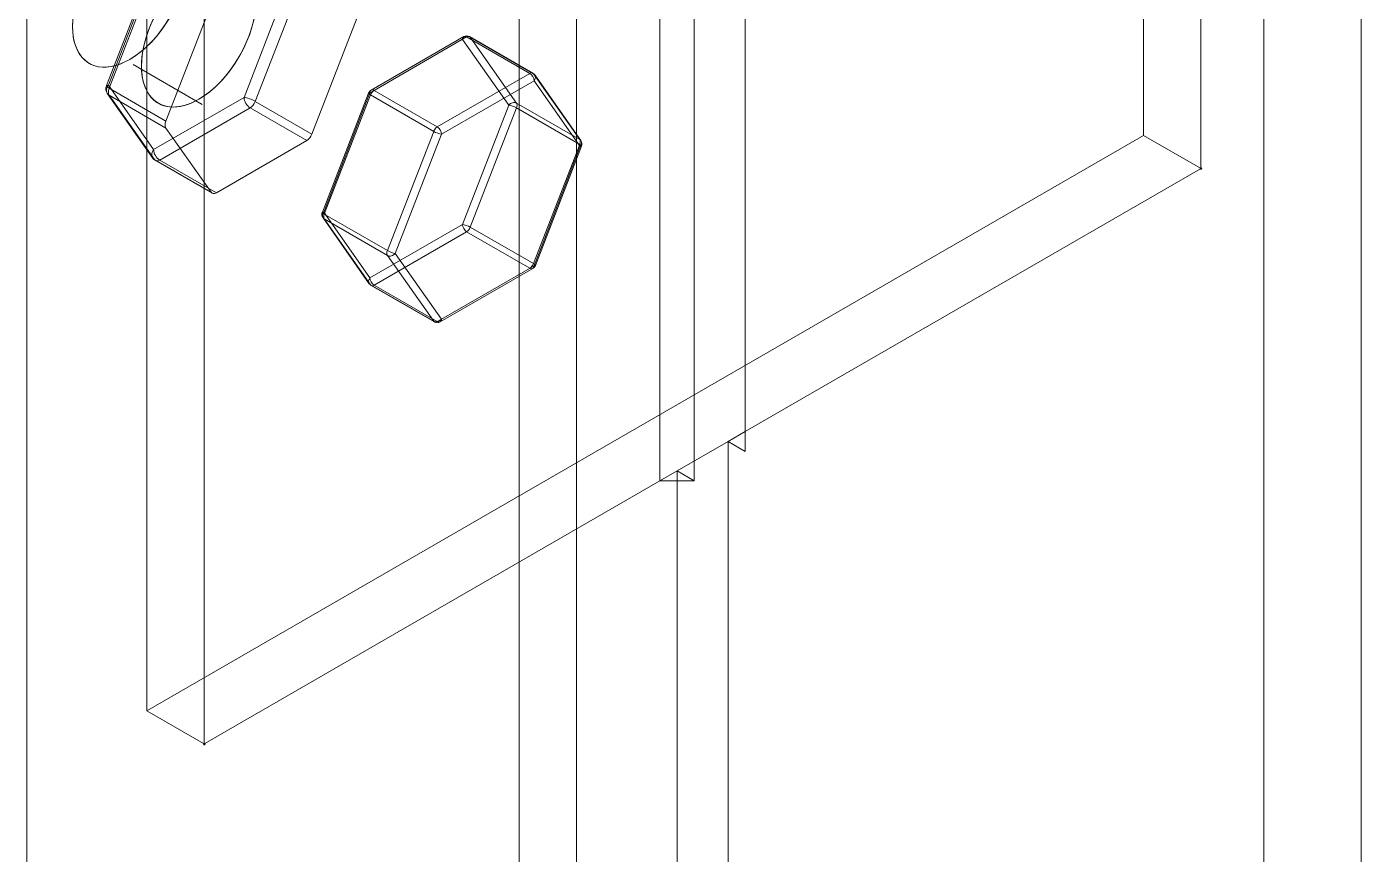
# Model space of a CAD drawing. Header units: inches. Extents: x 21 to 223, y -28 to 151.
# Drawn here: x 63.32 to 69.81, y 110.77 to 114.79 of the extents above; entities that cross this region are included whole.
import ezdxf

# ---------------------------------------------------------------- set-up
doc = ezdxf.new("R2010")
doc.units = ezdxf.units.IN
doc.header["$MEASUREMENT"] = 0

# ---------------------------------------------------------------- blocks, each defined once
blk = doc.blocks.new('A$C5CD4431F')
at = {"color": 0, "linetype": 'Continuous', "lineweight": 0, "extrusion": (1.38778e-16, 0.816497, 0.57735)}
for p, q in [((6.4865, 0.2732), (6.4865, 32.4188)), ((6.4865, 32.4188), (6.4865, 0.2732)), ((0.4733, 32.033), (0.4733, 3.745)), ((0.4733, 3.745), (0.4733, 32.033)), ((3.1458, 30.49), (3.1458, -1.6555)), ((3.1458, -1.6555), (3.1458, 30.49)), ((2.8674, 30.3293), (2.8674, -1.8162)), ((2.8674, -1.8162), (2.8674, 30.3293)), ((5.9018, 13.0511), (5.9018, 20.766)), ((5.9018, 20.766), (5.9018, 13.0511)), ((6.9597, 20.7339), (6.9597, 3.3753)), ((6.9597, 3.3753), (6.9597, 20.7339)), ((6.1802, 20.6053), (6.1802, 12.8936)), ((6.1802, 12.8936), (6.1802, 20.6053)), ((3.9656, 19.2303), (3.9656, 11.5153)), ((3.9656, 11.5153), (3.9656, 19.2303)), ((1.0579, 17.9694), (1.0579, 10.2544)), ((1.0579, 17.9694), (1.0579, 10.2544)), ((1.3363, 10.0969), (1.3363, 17.8086)), ((1.3363, 10.0969), (1.3363, 17.8086)), ((3.5508, 17.6873), (3.5508, 11.3723)), ((3.5508, 11.3723), (3.5508, 17.6873)), ((3.7179, 11.3723), (3.7179, 17.5908)), ((3.7179, 17.5908), (3.7179, 11.3723)), ((0.8611, 13.293), (1.0808, 13.8591)), ((0.8705, 13.2949), (1.0902, 13.861)), ((1.0902, 13.861), (0.8705, 13.2949)), ((0.8744, 13.2802), (1.0941, 13.8463)), ((0.8744, 13.2802), (1.0941, 13.8463)), ((1.7491, 13.8022), (1.5295, 13.236)), ((1.5295, 13.236), (1.7491, 13.8022)), ((1.804, 13.7829), (1.5843, 13.2168)), ((1.804, 13.7829), (1.5843, 13.2168)), ((1.1499, 13.1212), (1.3695, 13.6873)), ((1.3695, 13.6873), (1.1499, 13.1212)), ((2.0794, 13.6239), (1.8598, 13.0578)), ((1.8598, 13.0578), (2.0794, 13.6239)), ((2.5971, 13.5312), (2.1475, 13.2717)), ((2.6116, 13.5298), (2.162, 13.2702)), ((2.162, 13.2702), (2.6116, 13.5298)), ((2.8159, 13.1982), (2.5911, 13.518)), ((2.8159, 13.1982), (2.5911, 13.518)), ((2.9186, 13.3525), (2.6116, 13.5298)), ((2.6116, 13.5298), (2.9186, 13.3525)), ((2.9331, 13.354), (2.6261, 13.5312)), ((2.6293, 13.5282), (2.9364, 13.351)), ((2.8541, 13.2084), (2.6293, 13.5282)), ((2.9364, 13.351), (2.6293, 13.5282)), ((2.6293, 13.5282), (2.8541, 13.2084)), ((1.3264, 13.2018), (0.991, 13.3955)), ((0.991, 13.3955), (1.3264, 13.2018)), ((2.469, 13.093), (2.9186, 13.3525)), ((2.9186, 13.3525), (2.469, 13.093)), ((2.4895, 13.0575), (2.9391, 13.3171)), ((2.9391, 13.3171), (2.4895, 13.0575)), ((2.9364, 13.351), (3.1612, 13.0311)), ((3.1612, 13.0311), (2.9364, 13.351)), ((2.9391, 13.3171), (3.1639, 12.9973)), ((3.1639, 12.9973), (2.9391, 13.3171)), ((3.1671, 13.0257), (2.9423, 13.3456)), ((1.0855, 12.9415), (0.8659, 13.254)), ((1.0902, 12.9824), (0.8705, 13.2949)), ((0.8705, 13.2949), (1.0902, 12.9824)), ((1.1499, 13.1212), (0.8744, 13.2802)), ((1.1499, 13.1212), (0.8744, 13.2802)), ((0.8744, 13.2463), (1.1499, 13.0872)), ((1.0941, 12.9338), (0.8744, 13.2463)), ((0.8744, 13.2463), (1.1499, 13.0872)), ((1.0941, 12.9338), (0.8744, 13.2463)), ((1.5295, 13.236), (1.0902, 12.9824)), ((1.0902, 12.9824), (1.5295, 13.236)), ((2.135, 13.2571), (1.9102, 12.6776)), ((2.1415, 13.2584), (1.9167, 12.679)), ((2.1415, 13.2584), (1.9167, 12.679)), ((2.1442, 13.2482), (1.9194, 12.6688)), ((1.9194, 12.6688), (2.1442, 13.2482)), ((2.162, 13.2702), (2.1415, 13.2584)), ((2.162, 13.2702), (2.1415, 13.2584)), ((2.4513, 13.0709), (2.1442, 13.2482)), ((2.1442, 13.2482), (2.4513, 13.0709)), ((2.162, 13.2702), (2.469, 13.093)), ((2.469, 13.093), (2.162, 13.2702)), ((1.5589, 13.1851), (1.1196, 12.9315)), ((1.5589, 13.1851), (1.1196, 12.9315)), ((1.8343, 13.0261), (1.5589, 13.1851)), ((1.8343, 13.0261), (1.5589, 13.1851)), ((1.5843, 13.2168), (1.8598, 13.0578)), ((1.5843, 13.2168), (1.8598, 13.0578)), ((2.5911, 12.6187), (2.8159, 13.1982)), ((2.5911, 12.6187), (2.8159, 13.1982)), ((2.6293, 12.6053), (2.8541, 13.1848)), ((2.8541, 13.1848), (2.6293, 12.6053)), ((3.1612, 13.0311), (2.8541, 13.2084)), ((2.8541, 13.2084), (3.1612, 13.0311)), ((2.8541, 13.1848), (3.1612, 13.0075)), ((3.1612, 13.0075), (2.8541, 13.1848)), ((1.0579, 10.2544), (5.9018, 13.0511)), ((5.9018, 13.0511), (1.0579, 10.2544)), ((1.3695, 12.7747), (1.1499, 13.0872)), ((1.1499, 13.0872), (1.3695, 12.7747)), ((2.2265, 12.4915), (2.4513, 13.0709)), ((2.4513, 13.0709), (2.2265, 12.4915)), ((2.2647, 12.4781), (2.4895, 13.0575)), ((2.4895, 13.0575), (2.2647, 12.4781)), ((6.1774, 12.892), (5.9018, 13.0511)), ((5.9018, 13.0511), (6.1774, 12.892)), ((1.8343, 13.0261), (1.395, 12.7725)), ((1.395, 12.7725), (1.8343, 13.0261)), ((3.1612, 13.0075), (2.9364, 12.4281)), ((2.9364, 12.4281), (3.1612, 13.0075)), ((3.1639, 12.9973), (2.9391, 12.4178)), ((2.9391, 12.4178), (3.1639, 12.9973)), ((2.9456, 12.4192), (3.1704, 12.9986)), ((1.3695, 12.7747), (1.0941, 12.9338)), ((1.3695, 12.7747), (1.0941, 12.9338)), ((1.3742, 12.7704), (1.0988, 12.9294)), ((1.1196, 12.9315), (1.395, 12.7725)), ((1.1196, 12.9315), (1.395, 12.7725)), ((3.9656, 11.6118), (6.1774, 12.8888)), ((6.1774, 12.8888), (3.9656, 11.6118)), ((1.9135, 12.6505), (2.1383, 12.3307)), ((1.9167, 12.679), (2.1415, 12.3592)), ((1.9167, 12.679), (2.1415, 12.3592)), ((1.9194, 12.6688), (2.2265, 12.4915)), ((2.2265, 12.4915), (1.9194, 12.6688)), ((1.9194, 12.6451), (2.1442, 12.3253)), ((2.2265, 12.4678), (1.9194, 12.6451)), ((1.9194, 12.6451), (2.2265, 12.4678)), ((2.1442, 12.3253), (1.9194, 12.6451)), ((2.1415, 12.3592), (2.5911, 12.6187)), ((2.1415, 12.3592), (2.5911, 12.6187)), ((2.9364, 12.4281), (2.6293, 12.6053)), ((2.6293, 12.6053), (2.9364, 12.4281)), ((2.162, 12.3237), (2.6116, 12.5833)), ((2.6116, 12.5833), (2.162, 12.3237)), ((2.6116, 12.5833), (2.9186, 12.406)), ((2.9186, 12.406), (2.6116, 12.5833)), ((2.4513, 12.148), (2.2265, 12.4678)), ((2.2265, 12.4678), (2.4513, 12.148)), ((2.4895, 12.1582), (2.2647, 12.4781)), ((2.2647, 12.4781), (2.4895, 12.1582)), ((2.4835, 12.145), (2.9331, 12.4046)), ((2.9391, 12.4178), (2.4895, 12.1582)), ((2.4895, 12.1582), (2.9391, 12.4178)), ((2.1442, 12.3253), (2.4513, 12.148)), ((2.4513, 12.148), (2.1442, 12.3253)), ((2.4545, 12.145), (2.1475, 12.3223)), ((2.469, 12.1464), (2.162, 12.3237)), ((2.162, 12.3237), (2.469, 12.1464)), ((2.4895, 12.1582), (2.469, 12.1464)), ((2.469, 12.1464), (2.4895, 12.1582)), ((3.8821, 11.5636), (3.9656, 11.6118)), ((3.9656, 11.6118), (3.8821, 11.5636)), ((3.6344, 11.4205), (3.8821, 11.5636)), ((3.6344, 11.4205), (3.8821, 11.5636)), ((3.9656, 11.5153), (3.8821, 11.5636)), ((3.8821, 11.5636), (3.8821, 8.0597)), ((3.8821, 11.5636), (3.9656, 11.5153)), ((3.8821, 11.5636), (3.8821, 8.0597)), ((3.5508, 11.3723), (3.6344, 11.4205)), ((3.6344, 11.4205), (3.5508, 11.3723)), ((3.6344, 11.4205), (3.7179, 11.3723)), ((3.6344, 11.3723), (3.6344, 11.4205)), ((3.7179, 11.3723), (3.6344, 11.4205)), ((3.6344, 11.3723), (3.6344, 11.4205)), ((1.3397, 10.0957), (3.5508, 11.3723)), ((3.5508, 11.3723), (1.3397, 10.0957)), ((3.5508, 11.3723), (3.7179, 11.3723)), ((3.7179, 11.3723), (3.5508, 11.3723)), ((3.6344, 7.9166), (3.6344, 11.3723)), ((3.6344, 7.9166), (3.6344, 11.3723)), ((1.0579, 10.2544), (1.3329, 10.0957)), ((1.0579, 10.2544), (1.3329, 10.0957)), ((1.3329, 10.0957), (1.3335, 10.0953)), ((1.3329, 10.0957), (1.3335, 10.0953)), ((1.339, 10.0953), (1.3397, 10.0957)), ((1.3397, 10.0957), (1.339, 10.0953))]:
    blk.add_line(p, q, dxfattribs=at)
at = {"color": 0, "linetype": 'Continuous', "lineweight": 0}
for centre, radius, start, end in [((2.6116, 13.5062), 0.0289, 60, 120), ((2.9186, 13.3289), 0.0289, 35.10391, 60), ((0.8999, 13.2779), 0.0416, 158.79398, 215.10391), ((2.162, 13.2466), 0.0289, 120, 158.79398), ((3.1434, 13.0091), 0.0289, 338.79398, 35.10391), ((1.1196, 12.9654), 0.0416, 215.10391, 240), ((6.1802, 12.8904), 0.00394, 180, 120), ((1.9371, 12.6672), 0.0289, 158.79398, 215.10391), ((2.9186, 12.4297), 0.0289, 300, 338.79398), ((2.162, 12.3473), 0.0289, 215.10391, 240), ((2.469, 12.1701), 0.0289, 240, 300), ((1.3363, 10.0937), 0.00394, 120, 60)]:
    blk.add_arc(centre, radius, start, end, dxfattribs=at)
for centre, major_axis in [((0.9744, 13.7422), (0.1969, 0.341)), ((0.9744, 13.7422), (-0.1969, -0.341)), ((1.3098, 13.5485), (0.1969, 0.341))]:
    blk.add_ellipse(centre, major_axis=major_axis, ratio=0.57735, dxfattribs=at)
for centre, major_axis, ratio, start_param, end_param in [((0.9744, 13.7422), (-0.1969, -0.341), 0.57735, 0.813713, 4.430022), ((0.9744, 13.7422), (0.1969, 0.341), 0.57735, 1.288429, 3.926991), ((1.3098, 13.5485), (0.1969, 0.341), 0.57735, 3.926991, 7.068583), ((1.3098, 13.5485), (-0.1969, -0.341), 0.57735, 0.813713, 3.926991), ((1.3098, 13.5485), (0.1969, 0.341), 0.57735, 0.785398, 3.926991), ((1.3098, 13.5485), (0.1969, 0.341), 0.57735, 1.288429, 3.926991), ((2.6116, 13.5062), (-0.0237, -0.0166), 0.788675, 3.492472, 5.063268), ((2.6116, 13.5062), (0.0237, 0.0166), 0.788675, 0.350879, 1.921676), ((2.6116, 13.5062), (-0.0145, 0.0251), 0.57735, 0, 0.785398), ((2.6116, 13.5062), (0.0145, -0.0251), 0.57735, 3.141593, 3.926991), ((2.6116, 13.5062), (-0.0145, 0.0251), 0.57735, 5.497787, 6.283185), ((2.6116, 13.5062), (0.0145, -0.0251), 0.57735, 2.356194, 3.141593), ((2.6116, 13.5062), (-0.0145, -0.0251), 0.57735, 3.141593, 3.926991), ((2.6116, 13.5062), (0.0145, 0.0251), 0.57735, 0.48719, 0.785398), ((2.6116, 13.5062), (0.0145, 0.0251), 0.57735, 0, 0.48719), ((2.6116, 13.5062), (0.0145, 0.0251), 0.57735, 6.021386, 6.283185), ((2.6116, 13.5062), (-0.0145, -0.0251), 0.57735, 2.879793, 3.141593), ((2.9186, 13.3289), (0.0145, 0.0251), 0.57735, 0, 0.785398), ((2.9186, 13.3289), (0.0145, 0.0251), 0.57735, 0, 0.785398), ((2.9186, 13.3289), (-0.0145, 0.0251), 0.57735, 3.926991, 5.497787), ((2.9186, 13.3289), (0.0145, -0.0251), 0.57735, 0.785398, 2.356194), ((2.9186, 13.3289), (0.0145, 0.0251), 0.57735, 6.021386, 6.283185), ((2.9186, 13.3289), (0.0145, 0.0251), 0.57735, 6.021386, 6.283185), ((2.9186, 13.3289), (-0.0237, -0.0166), 0.788675, 3.141593, 3.492472), ((2.9186, 13.3289), (0.0237, 0.0166), 0.788675, 0, 0.350879), ((2.9186, 13.3289), (-0.0237, -0.0166), 0.788675, 1.921676, 3.141593), ((2.9186, 13.3289), (0.0237, 0.0166), 0.788675, 5.063268, 6.283185), ((0.8999, 13.2779), (-0.0388, 0.015), 0.211325, 5.651271, 7.222067), ((0.8999, 13.2779), (0.0388, -0.015), 0.211325, 2.509678, 4.080475), ((0.8999, 13.2779), (-0.034, -0.0239), 0.788675, 5.063268, 6.634065), ((0.8999, 13.2779), (0.034, 0.0239), 0.788675, 1.921676, 3.492472), ((0.8999, 13.2779), (-0.0208, -0.036), 0.57735, 4.974188, 6.021386), ((0.8999, 13.2779), (0.0208, 0.036), 0.57735, 1.832596, 2.879793), ((1.5589, 13.2191), (-0.0388, 0.015), 0.211325, 4.080475, 5.651271), ((1.5589, 13.2191), (0.0388, -0.015), 0.211325, 0.938882, 2.509678), ((1.5589, 13.2191), (-0.0208, 0.036), 0.57735, 0.785398, 2.356194), ((1.5589, 13.2191), (0.0208, -0.036), 0.57735, 3.926991, 5.497787), ((2.162, 13.2466), (0.027, -0.0105), 0.211325, 3.141593, 4.080475), ((2.162, 13.2466), (-0.027, 0.0105), 0.211325, 0, 0.938882), ((2.162, 13.2466), (0.027, -0.0105), 0.211325, 2.509678, 3.141593), ((2.162, 13.2466), (-0.027, 0.0105), 0.211325, 5.651271, 6.283185), ((2.162, 13.2466), (-0.0145, 0.0251), 0.57735, 0, 0.785398), ((2.162, 13.2466), (0.0145, -0.0251), 0.57735, 3.141593, 3.926991), ((2.162, 13.2466), (-0.0145, -0.0251), 0.57735, 3.926991, 4.974188), ((2.162, 13.2466), (0.0145, 0.0251), 0.57735, 1.426083, 1.832596), ((2.162, 13.2466), (-0.0145, 0.0251), 0.57735, 5.497787, 6.283185), ((2.162, 13.2466), (0.0145, -0.0251), 0.57735, 2.356194, 3.141593), ((2.162, 13.2466), (0.0145, 0.0251), 0.57735, 0.785398, 1.426083), ((1.5589, 13.2191), (0.0208, 0.036), 0.57735, 3.926991, 4.974188), ((1.5589, 13.2191), (-0.0208, -0.036), 0.57735, 0.785398, 1.832596), ((2.8364, 13.1864), (-0.0237, -0.0166), 0.788675, 3.492472, 5.063268), ((2.8364, 13.1864), (0.0237, 0.0166), 0.788675, 0.350879, 1.921676), ((2.8364, 13.1864), (-0.027, 0.0105), 0.211325, 4.080475, 5.651271), ((2.8364, 13.1864), (0.027, -0.0105), 0.211325, 0.938882, 2.509678), ((2.8364, 13.1864), (-0.0145, -0.0251), 0.57735, 1.832596, 2.879793), ((2.8364, 13.1864), (0.0145, 0.0251), 0.57735, 4.974188, 6.021386), ((1.1753, 13.1189), (0.0208, 0.036), 0.57735, 1.832596, 2.879793), ((1.1753, 13.1189), (0.0208, 0.036), 0.57735, 1.832596, 2.879793), ((1.8343, 13.06), (-0.0208, -0.036), 0.57735, 0.785398, 1.832596), ((1.8343, 13.06), (-0.0208, -0.036), 0.57735, 0.785398, 1.832596), ((2.469, 13.0693), (0.0145, 0.0251), 0.57735, 0.785398, 1.832596), ((2.469, 13.0693), (-0.0145, -0.0251), 0.57735, 3.926991, 4.974188), ((2.469, 13.0693), (-0.027, 0.0105), 0.211325, 0.938882, 2.509678), ((2.469, 13.0693), (0.027, -0.0105), 0.211325, 4.080475, 5.651271), ((2.469, 13.0693), (0.0145, -0.0251), 0.57735, 0.785398, 2.356194), ((2.469, 13.0693), (-0.0145, 0.0251), 0.57735, 3.926991, 5.497787), ((1.1196, 12.9654), (0.034, 0.0239), 0.788675, 1.921676, 3.492472), ((1.1196, 12.9654), (-0.034, -0.0239), 0.788675, 5.063268, 6.634065), ((1.1196, 12.9654), (0.0208, -0.036), 0.57735, 3.926991, 5.497787), ((1.1196, 12.9654), (-0.0208, 0.036), 0.57735, 0.785398, 2.356194), ((3.1434, 13.0091), (0.0237, 0.0166), 0.788675, 0, 0.350879), ((3.1434, 13.0091), (-0.0145, -0.0251), 0.57735, 1.832596, 2.879793), ((3.1434, 13.0091), (-0.0237, -0.0166), 0.788675, 3.141593, 3.492472), ((3.1434, 13.0091), (0.0145, 0.0251), 0.57735, 5.197908, 6.021386), ((3.1434, 13.0091), (0.0145, 0.0251), 0.57735, 4.974188, 5.197908), ((3.1434, 13.0091), (0.027, -0.0105), 0.211325, 0, 0.938882), ((3.1434, 13.0091), (-0.027, 0.0105), 0.211325, 3.141593, 4.080475), ((3.1434, 13.0091), (0.0237, 0.0166), 0.788675, 5.063268, 6.283185), ((3.1434, 13.0091), (-0.0237, -0.0166), 0.788675, 1.921676, 3.141593), ((3.1434, 13.0091), (0.027, -0.0105), 0.211325, 5.651271, 6.283185), ((3.1434, 13.0091), (-0.027, 0.0105), 0.211325, 2.509678, 3.141593), ((1.1196, 12.9654), (0.0208, 0.036), 0.57735, 2.879793, 3.926991), ((1.1196, 12.9654), (-0.0208, -0.036), 0.57735, 6.021386, 7.068583), ((6.1802, 12.8904), (-0.00394, 0), 0.57735, 6.070154, 7.068583), ((6.1802, 12.8904), (0.00394, 0), 0.57735, 2.356194, 3.926991), ((6.1802, 12.8904), (-0.00394, 0), 0.57735, 5.497787, 6.070154), ((6.1802, 12.8904), (-0.00369, 0.00138), 0.798039, 0.290538, 1.861334), ((6.1802, 12.8904), (-0.00197, 0.00341), 0.57735, 5.497787, 7.068583), ((6.1802, 12.8904), (0.00197, -0.00341), 0.57735, 2.356194, 3.926991), ((6.1802, 12.8904), (-0.00197, -0.00341), 0.57735, 3.926991, 5.497787), ((6.1802, 12.8904), (-0.00197, -0.00341), 0.57735, 3.926991, 5.497787), ((6.1802, 12.8904), (-0.00197, 0.00341), 0.57735, 2.356194, 5.497787), ((6.1802, 12.8904), (-0.00197, 0.00341), 0.57735, 2.356194, 5.497787), ((1.395, 12.8064), (-0.0208, -0.036), 0.57735, 6.021386, 7.068583), ((1.395, 12.8064), (-0.0208, -0.036), 0.57735, 6.021386, 7.068583), ((1.9371, 12.6672), (-0.0237, -0.0166), 0.788675, 5.063268, 6.283185), ((1.9371, 12.6672), (0.0237, 0.0166), 0.788675, 1.921676, 3.141593), ((1.9371, 12.6672), (-0.027, 0.0105), 0.211325, 0, 0.938882), ((1.9371, 12.6672), (0.027, -0.0105), 0.211325, 3.141593, 4.080475), ((1.9371, 12.6672), (-0.027, 0.0105), 0.211325, 5.651271, 6.283185), ((1.9371, 12.6672), (0.027, -0.0105), 0.211325, 2.509678, 3.141593), ((1.9371, 12.6672), (-0.0237, -0.0166), 0.788675, 0, 0.350879), ((1.9371, 12.6672), (0.0237, 0.0166), 0.788675, 3.141593, 3.492472), ((1.9371, 12.6672), (-0.0145, -0.0251), 0.57735, 4.974188, 6.021386), ((1.9371, 12.6672), (0.0145, 0.0251), 0.57735, 1.832596, 2.423036), ((1.9371, 12.6672), (-0.0145, -0.0251), 0.57735, 5.564629, 6.021386), ((2.6116, 12.6069), (-0.0145, 0.0251), 0.57735, 0.785398, 2.356194), ((2.6116, 12.6069), (0.027, -0.0105), 0.211325, 0.938882, 2.509678), ((2.6116, 12.6069), (0.0145, -0.0251), 0.57735, 3.926991, 5.497787), ((2.6116, 12.6069), (-0.027, 0.0105), 0.211325, 4.080475, 5.651271), ((2.6116, 12.6069), (0.0145, 0.0251), 0.57735, 3.926991, 4.974188), ((2.6116, 12.6069), (-0.0145, -0.0251), 0.57735, 0.785398, 1.534387), ((2.6116, 12.6069), (-0.0145, -0.0251), 0.57735, 1.534387, 1.832596), ((2.2442, 12.4899), (0.0145, 0.0251), 0.57735, 1.832596, 2.879793), ((2.2442, 12.4899), (-0.0145, -0.0251), 0.57735, 4.974188, 6.021386), ((2.2442, 12.4899), (0.027, -0.0105), 0.211325, 4.080475, 5.651271), ((2.2442, 12.4899), (-0.027, 0.0105), 0.211325, 0.938882, 2.509678), ((2.2442, 12.4899), (-0.0237, -0.0166), 0.788675, 0.350879, 1.921676), ((2.2442, 12.4899), (0.0237, 0.0166), 0.788675, 3.492472, 5.063268), ((2.9186, 12.4297), (-0.0145, -0.0251), 0.57735, 0.785398, 1.832596), ((2.9186, 12.4297), (0.0145, 0.0251), 0.57735, 3.926991, 4.974188), ((2.9186, 12.4297), (-0.0145, 0.0251), 0.57735, 2.356194, 3.141593), ((2.9186, 12.4297), (-0.0145, 0.0251), 0.57735, 2.356194, 3.141593), ((2.9186, 12.4297), (-0.0145, 0.0251), 0.57735, 3.141593, 3.926991), ((2.9186, 12.4297), (-0.0145, 0.0251), 0.57735, 3.141593, 3.926991), ((2.9186, 12.4297), (-0.027, 0.0105), 0.211325, 3.141593, 4.080475), ((2.9186, 12.4297), (0.027, -0.0105), 0.211325, 0, 0.938882), ((2.9186, 12.4297), (-0.027, 0.0105), 0.211325, 2.509678, 3.141593), ((2.9186, 12.4297), (0.027, -0.0105), 0.211325, 5.651271, 6.283185), ((2.162, 12.3473), (0.0237, 0.0166), 0.788675, 1.921676, 3.141593), ((2.162, 12.3473), (-0.0237, -0.0166), 0.788675, 5.063268, 6.283185), ((2.162, 12.3473), (0.0237, 0.0166), 0.788675, 3.141593, 3.492472), ((2.162, 12.3473), (-0.0237, -0.0166), 0.788675, 0, 0.350879), ((2.162, 12.3473), (0.0145, -0.0251), 0.57735, 3.926991, 5.497787), ((2.162, 12.3473), (-0.0145, 0.0251), 0.57735, 0.785398, 2.356194), ((2.162, 12.3473), (-0.0145, -0.0251), 0.57735, 6.021386, 6.283185), ((2.162, 12.3473), (0.0145, 0.0251), 0.57735, 2.879793, 3.141593), ((2.162, 12.3473), (0.0145, 0.0251), 0.57735, 3.141593, 3.926991), ((2.162, 12.3473), (-0.0145, -0.0251), 0.57735, 0, 0.378886), ((2.162, 12.3473), (-0.0145, -0.0251), 0.57735, 0.378886, 0.785398), ((2.469, 12.1701), (0.0237, 0.0166), 0.788675, 3.492472, 5.063268), ((2.469, 12.1701), (-0.0237, -0.0166), 0.788675, 0.350879, 1.921676), ((2.469, 12.1701), (-0.0145, -0.0251), 0.57735, 6.021386, 6.283185), ((2.469, 12.1701), (-0.0145, -0.0251), 0.57735, 6.021386, 6.283185), ((2.469, 12.1701), (-0.0145, -0.0251), 0.57735, 0, 0.785398), ((2.469, 12.1701), (-0.0145, -0.0251), 0.57735, 0, 0.785398), ((2.469, 12.1701), (-0.0145, 0.0251), 0.57735, 2.356194, 3.141593), ((2.469, 12.1701), (-0.0145, 0.0251), 0.57735, 2.356194, 3.141593), ((2.469, 12.1701), (-0.0145, 0.0251), 0.57735, 3.141593, 3.926991), ((2.469, 12.1701), (-0.0145, 0.0251), 0.57735, 3.141593, 3.926991), ((1.3363, 10.0937), (-0.00197, 0.00341), 0.57735, 0, 0.785398), ((1.3363, 10.0937), (0.00197, -0.00341), 0.57735, 3.141593, 3.926991), ((1.3363, 10.0937), (0.00394, 0), 0.57735, 0.785398, 2.356194), ((1.3363, 10.0937), (0.00394, 0), 0.57735, 1.783828, 2.356194), ((1.3363, 10.0937), (-0.00197, 0.00341), 0.57735, 5.497787, 6.283185), ((1.3363, 10.0937), (0.00197, -0.00341), 0.57735, 2.356194, 3.141593), ((1.3363, 10.0937), (0.00394, 0), 0.57735, 0.785398, 1.783828), ((1.3363, 10.0937), (-0.00049, 0.00391), 0.172627, 0.944498, 2.515294), ((1.3363, 10.0937), (-0.00197, -0.00341), 0.57735, 3.141592, 3.926991), ((1.3363, 10.0937), (-0.00197, -0.00341), 0.57735, 3.141593, 3.926991), ((1.3363, 10.0937), (-0.00197, 0.00341), 0.57735, 3.141593, 5.497787), ((1.3363, 10.0937), (0.00197, -0.00341), 0.57735, 0, 2.356194), ((1.3363, 10.0937), (-0.00197, 0.00341), 0.57735, 2.356194, 3.141593), ((1.3363, 10.0937), (0.00197, -0.00341), 0.57735, 5.497787, 6.283185), ((1.3363, 10.0937), (-0.00197, -0.00341), 0.57735, 2.356194, 3.141592), ((1.3363, 10.0937), (-0.00197, -0.00341), 0.57735, 2.356194, 3.141593)]:
    blk.add_ellipse(centre, major_axis=major_axis, ratio=ratio, start_param=start_param, end_param=end_param, dxfattribs=at)

msp = doc.modelspace()

# ---------------------------------------------------------------- block references
msp.add_blockref('A$C5CD4431F', (62.8484, 101.2115))

doc.saveas('drawing.dxf')
